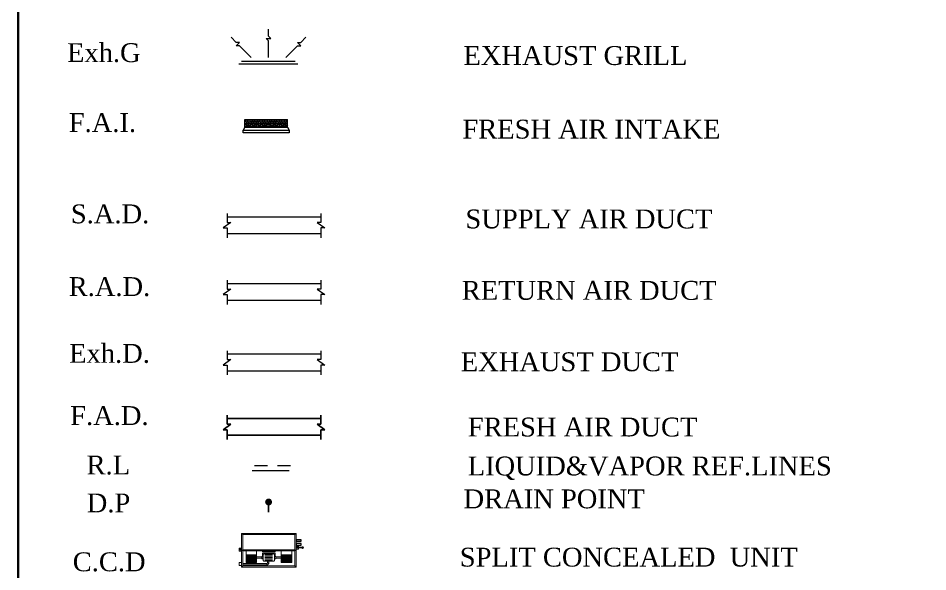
# Model space of a CAD drawing. Extents: x 847 to 949, y 444 to 823.
# Drawn here: x 929.87 to 938.78, y 723.75 to 729.18 of the extents above; entities that cross this region are included whole.
import ezdxf

# ---------------------------------------------------------------- set-up
doc = ezdxf.new("R2010")
doc.units = 0
doc.header["$MEASUREMENT"] = 0
for name, pattern in [('DASHDOT', [25.4, 12.7, -6.35, 0, -6.35]), ('DASHED', [19.05, 12.7, -6.35]), ('HIDDEN', [0.375, 0.25, -0.125]), ('HIDDEN-Z', [3, 2, -1])]:
    doc.linetypes.add(name, pattern=pattern)
doc.layers.get('0').update_dxf_attribs({"linetype": 'CONTINUOUS', "lineweight": 30})
for name, color, linetype in [('01_AC-EQUIP', 206, 'CONTINUOUS'), ('03_AC-S.DUCT', 5, 'CONTINUOUS'), ('04_AC-R.DUCT', 6, 'CONTINUOUS'), ('AC-GRILLES', 2, 'CONTINUOUS'), ('AC.EQUIPMENT', 31, 'CONTINUOUS'), ('M-CH-WP-R', 40, 'HIDDEN-Z'), ('M-CH-WP-S', 142, 'CONTINUOUS'), ('S-DUCT', 4, 'CONTINUOUS')]:
    doc.layers.add(name, color=color, linetype=linetype)
for name, color, linetype, lineweight in [('04-AC_F.A.DUCT', 4, 'CONTINUOUS', 35), ('A-SHEET-2', 1, 'CONTINUOUS', 50), ('AC.REF(R). PIPING', 94, 'DASHED', 30), ('AC.REF(S). PIPING', 3, 'CONTINUOUS', 30)]:
    doc.layers.add(name, color=color, linetype=linetype, lineweight=lineweight)
doc.styles.add('AC', font='romans.shx', dxfattribs={"height": 0.2})

# ---------------------------------------------------------------- blocks, each defined once
blk = doc.blocks.new('ARR03B')
at = {"color": 21}
blk.add_lwpolyline([(0, 0), (-2, 0), (-3.5, 0), (-4, 0.5), (-4, -0.5), (-4.5, 0), (-6, 0)], dxfattribs=at)
blk = doc.blocks.new('A$C41BB26E9')
at = {"layer": 'AC-GRILLES', "color": 6}
for p, q in [((-0.3, 0), (0.3, 0)), ((-0.33, -0.03), (0.33, -0.03))]:
    blk.add_line(p, q, dxfattribs=at)
at = {"layer": 'AC-GRILLES', "color": 6, "extrusion": (0, 0, -1)}
for p, xscale, yscale, zscale, rotation in [((0, 0.047), -0.0531601422881067, 0.0531601422843551, -0.0531601422881067, 90), ((0.194, 0.047), 0.0531601422881824, 0.0531601422881824, -0.0531601422850641, 225), ((-0.194, 0.047), -0.0531601422881824, 0.0531601422843551, -0.0531601422881824, 134.9999999999999)]:
    blk.add_blockref('ARR03B', p, dxfattribs=dict(at, xscale=xscale, yscale=yscale, zscale=zscale, rotation=rotation))
blk = doc.blocks.new('A$C1B2736B6')
at = {"layer": 'S-DUCT', "lineweight": -2}
for points in [[(-0.3438, 0.0632, -0.070676), (-0.3505, 0.0738, -0.070676), (-0.34, 0.067, -0.226676), (-0.3365, 0.0658, -0.226676), (-0.3353, 0.0623, -0.070676), (-0.3286, 0.0518, -0.070676), (-0.3391, 0.0586, -0.477908)], [(-0.3042, 0.0632, -0.477908), (-0.3089, 0.0586, -0.070676), (-0.3195, 0.0518, -0.070676), (-0.3127, 0.0623, -0.477908), (-0.308, 0.067, -0.070676), (-0.2975, 0.0738, -0.070676)], [(-0.2731, 0.0632, -0.477908), (-0.2778, 0.0586, -0.070676), (-0.2884, 0.0518, -0.070676), (-0.2816, 0.0623, -0.477908), (-0.2769, 0.067, -0.070676), (-0.2664, 0.0738, -0.070676)], [(-0.2505, 0.0632, 0.477908), (-0.2458, 0.0586, 0.070676), (-0.2353, 0.0518, 0.070676), (-0.242, 0.0623, 0.477908), (-0.2467, 0.067, 0.070676), (-0.2573, 0.0738, 0.070676)], [(-0.2194, 0.0632, 0.477908), (-0.2147, 0.0586, 0.070676), (-0.2042, 0.0518, 0.070676), (-0.211, 0.0623, 0.477908), (-0.2157, 0.067, 0.070676), (-0.2262, 0.0738, 0.070676)], [(-0.1799, 0.0632, 0.070676), (-0.1731, 0.0738, 0.070676), (-0.1837, 0.067, 0.226676), (-0.1871, 0.0658, 0.226676), (-0.1884, 0.0623, 0.070676), (-0.1951, 0.0518, 0.070676), (-0.1846, 0.0586, 0.477908)], [(-0.1573, 0.0632, -0.070676), (-0.164, 0.0738, -0.070676), (-0.1535, 0.067, -0.226676), (-0.15, 0.0658, -0.226676), (-0.1488, 0.0623, -0.070676), (-0.142, 0.0518, -0.070676), (-0.1526, 0.0586, -0.477908)], [(-0.1177, 0.0632, -0.477908), (-0.1224, 0.0586, -0.070676), (-0.1329, 0.0518, -0.070676), (-0.1262, 0.0623, -0.477908), (-0.1215, 0.067, -0.070676), (-0.1109, 0.0738, -0.070676)], [(-0.0866, 0.0632, -0.477908), (-0.0913, 0.0586, -0.070676), (-0.1018, 0.0518, -0.070676), (-0.0951, 0.0623, -0.477908), (-0.0904, 0.067, -0.070676), (-0.0799, 0.0738, -0.070676)], [(-0.064, 0.0632, 0.477908), (-0.0593, 0.0586, 0.070676), (-0.0488, 0.0518, 0.070676), (-0.0555, 0.0623, 0.477908), (-0.0602, 0.067, 0.070676), (-0.0707, 0.0738, 0.070676)], [(-0.0329, 0.0632, 0.477908), (-0.0282, 0.0586, 0.070676), (-0.0177, 0.0518, 0.070676), (-0.0244, 0.0623, 0.477908), (-0.0291, 0.067, 0.070676), (-0.0397, 0.0738, 0.070676)]]:
    blk.add_hatch(color=4, dxfattribs=at).paths.add_polyline_path(points)
at = {"layer": 'S-DUCT', "color": 4}
for p, q in [((-0.3544, 0.0472), (-0.3544, 0.1088)), ((-0.3493, 0.0996), (-0.3544, 0.1025)), ((-0.3493, 0.0917), (-0.3544, 0.0888)), ((-0.3534, 0.0783), (-0.3544, 0.0789)), ((-0.3544, 0.0783), (-0.0131, 0.0783)), ((-0.3425, 0.1036), (-0.3493, 0.0996)), ((-0.3493, 0.0996), (-0.3493, 0.0917)), ((-0.3425, 0.0878), (-0.3493, 0.0917)), ((-0.3425, 0.0799), (-0.3453, 0.0783)), ((-0.3425, 0.1088), (-0.3425, 0.1036)), ((-0.3357, 0.0996), (-0.3425, 0.1036)), ((-0.3357, 0.0917), (-0.3425, 0.0878)), ((-0.3425, 0.0878), (-0.3425, 0.0799)), ((-0.3397, 0.0783), (-0.3425, 0.0799)), ((-0.3289, 0.1036), (-0.3357, 0.0996)), ((-0.3357, 0.0996), (-0.3357, 0.0917)), ((-0.3289, 0.0878), (-0.3357, 0.0917)), ((-0.3289, 0.0799), (-0.3316, 0.0783)), ((-0.3289, 0.1088), (-0.3289, 0.1036)), ((-0.322, 0.0996), (-0.3289, 0.1036)), ((-0.322, 0.0917), (-0.3289, 0.0878)), ((-0.3289, 0.0878), (-0.3289, 0.0799)), ((-0.3261, 0.0783), (-0.3289, 0.0799)), ((-0.3152, 0.1036), (-0.322, 0.0996)), ((-0.322, 0.0996), (-0.322, 0.0917)), ((-0.3152, 0.0878), (-0.322, 0.0917)), ((-0.3152, 0.0799), (-0.318, 0.0783)), ((-0.3152, 0.1088), (-0.3152, 0.1036)), ((-0.3084, 0.0996), (-0.3152, 0.1036)), ((-0.3084, 0.0917), (-0.3152, 0.0878)), ((-0.3152, 0.0878), (-0.3152, 0.0799)), ((-0.3125, 0.0783), (-0.3152, 0.0799)), ((-0.3016, 0.1036), (-0.3084, 0.0996)), ((-0.3084, 0.0996), (-0.3084, 0.0917)), ((-0.3016, 0.0878), (-0.3084, 0.0917)), ((-0.3016, 0.0799), (-0.3043, 0.0783)), ((-0.3016, 0.1088), (-0.3016, 0.1036)), ((-0.2948, 0.0996), (-0.3016, 0.1036)), ((-0.2948, 0.0917), (-0.3016, 0.0878)), ((-0.3016, 0.0878), (-0.3016, 0.0799)), ((-0.2988, 0.0783), (-0.3016, 0.0799)), ((-0.2879, 0.1036), (-0.2948, 0.0996)), ((-0.2948, 0.0996), (-0.2948, 0.0917)), ((-0.2879, 0.0878), (-0.2948, 0.0917)), ((-0.2879, 0.0799), (-0.2907, 0.0783)), ((-0.2879, 0.1088), (-0.2879, 0.1036)), ((-0.2811, 0.0996), (-0.2879, 0.1036)), ((-0.2811, 0.0917), (-0.2879, 0.0878)), ((-0.2879, 0.0878), (-0.2879, 0.0799)), ((-0.2852, 0.0783), (-0.2879, 0.0799)), ((-0.2743, 0.1036), (-0.2811, 0.0996)), ((-0.2811, 0.0996), (-0.2811, 0.0917)), ((-0.2743, 0.0878), (-0.2811, 0.0917)), ((-0.2743, 0.0799), (-0.2771, 0.0783)), ((-0.2743, 0.1088), (-0.2743, 0.1036)), ((-0.2675, 0.0996), (-0.2743, 0.1036)), ((-0.2675, 0.0917), (-0.2743, 0.0878)), ((-0.2743, 0.0878), (-0.2743, 0.0799)), ((-0.2715, 0.0783), (-0.2743, 0.0799)), ((-0.2607, 0.1036), (-0.2675, 0.0996)), ((-0.2675, 0.0996), (-0.2675, 0.0917)), ((-0.2607, 0.0878), (-0.2675, 0.0917)), ((-0.2607, 0.0799), (-0.2634, 0.0783)), ((-0.2607, 0.1088), (-0.2607, 0.1036)), ((-0.2538, 0.0996), (-0.2607, 0.1036)), ((-0.2538, 0.0917), (-0.2607, 0.0878)), ((-0.2607, 0.0878), (-0.2607, 0.0799)), ((-0.2579, 0.0783), (-0.2607, 0.0799)), ((-0.247, 0.1036), (-0.2538, 0.0996)), ((-0.2538, 0.0996), (-0.2538, 0.0917)), ((-0.247, 0.0878), (-0.2538, 0.0917)), ((-0.247, 0.0799), (-0.2498, 0.0783)), ((-0.247, 0.1088), (-0.247, 0.1036)), ((-0.2402, 0.0996), (-0.247, 0.1036)), ((-0.2402, 0.0917), (-0.247, 0.0878)), ((-0.247, 0.0878), (-0.247, 0.0799)), ((-0.2443, 0.0783), (-0.247, 0.0799)), ((-0.2334, 0.1036), (-0.2402, 0.0996)), ((-0.2402, 0.0996), (-0.2402, 0.0917)), ((-0.2334, 0.0878), (-0.2402, 0.0917)), ((-0.2334, 0.0799), (-0.2361, 0.0783)), ((-0.2334, 0.1088), (-0.2334, 0.1036)), ((-0.2266, 0.0996), (-0.2334, 0.1036)), ((-0.2266, 0.0917), (-0.2334, 0.0878)), ((-0.2334, 0.0878), (-0.2334, 0.0799)), ((-0.2306, 0.0783), (-0.2334, 0.0799)), ((-0.2197, 0.1036), (-0.2266, 0.0996)), ((-0.2266, 0.0996), (-0.2266, 0.0917)), ((-0.2197, 0.0878), (-0.2266, 0.0917)), ((-0.2197, 0.0799), (-0.2225, 0.0783)), ((-0.2197, 0.1088), (-0.2197, 0.1036)), ((-0.2129, 0.0996), (-0.2197, 0.1036)), ((-0.2129, 0.0917), (-0.2197, 0.0878)), ((-0.2197, 0.0878), (-0.2197, 0.0799)), ((-0.217, 0.0783), (-0.2197, 0.0799)), ((-0.2061, 0.1036), (-0.2129, 0.0996)), ((-0.2129, 0.0996), (-0.2129, 0.0917)), ((-0.2061, 0.0878), (-0.2129, 0.0917)), ((-0.2061, 0.0799), (-0.2089, 0.0783)), ((-0.2061, 0.1088), (-0.2061, 0.1036)), ((-0.1993, 0.0996), (-0.2061, 0.1036)), ((-0.1993, 0.0917), (-0.2061, 0.0878)), ((-0.2061, 0.0878), (-0.2061, 0.0799)), ((-0.2033, 0.0783), (-0.2061, 0.0799)), ((-0.1925, 0.1036), (-0.1993, 0.0996)), ((-0.1993, 0.0996), (-0.1993, 0.0917)), ((-0.1925, 0.0878), (-0.1993, 0.0917)), ((-0.1925, 0.0799), (-0.1952, 0.0783)), ((-0.1925, 0.1088), (-0.1925, 0.1036)), ((-0.1856, 0.0996), (-0.1925, 0.1036)), ((-0.1856, 0.0917), (-0.1925, 0.0878)), ((-0.1925, 0.0878), (-0.1925, 0.0799)), ((-0.1897, 0.0783), (-0.1925, 0.0799)), ((-0.1788, 0.1036), (-0.1856, 0.0996)), ((-0.1856, 0.0996), (-0.1856, 0.0917)), ((-0.1788, 0.0878), (-0.1856, 0.0917)), ((-0.1788, 0.0799), (-0.1816, 0.0783)), ((-0.1788, 0.1088), (-0.1788, 0.1036)), ((-0.172, 0.0996), (-0.1788, 0.1036)), ((-0.172, 0.0917), (-0.1788, 0.0878)), ((-0.1788, 0.0878), (-0.1788, 0.0799)), ((-0.1761, 0.0783), (-0.1788, 0.0799)), ((-0.1652, 0.1036), (-0.172, 0.0996)), ((-0.172, 0.0996), (-0.172, 0.0917)), ((-0.1652, 0.0878), (-0.172, 0.0917)), ((-0.1652, 0.0799), (-0.1679, 0.0783)), ((-0.1652, 0.1088), (-0.1652, 0.1036)), ((-0.1584, 0.0996), (-0.1652, 0.1036)), ((-0.1584, 0.0917), (-0.1652, 0.0878)), ((-0.1652, 0.0878), (-0.1652, 0.0799)), ((-0.1624, 0.0783), (-0.1652, 0.0799)), ((-0.1515, 0.1036), (-0.1584, 0.0996)), ((-0.1584, 0.0996), (-0.1584, 0.0917)), ((-0.1515, 0.0878), (-0.1584, 0.0917)), ((-0.1515, 0.0799), (-0.1543, 0.0783)), ((-0.1515, 0.1088), (-0.1515, 0.1036)), ((-0.1447, 0.0996), (-0.1515, 0.1036)), ((-0.1447, 0.0917), (-0.1515, 0.0878)), ((-0.1515, 0.0878), (-0.1515, 0.0799)), ((-0.1488, 0.0783), (-0.1515, 0.0799)), ((-0.1379, 0.1036), (-0.1447, 0.0996)), ((-0.1447, 0.0996), (-0.1447, 0.0917)), ((-0.1379, 0.0878), (-0.1447, 0.0917)), ((-0.1379, 0.0799), (-0.1407, 0.0783)), ((-0.1379, 0.1088), (-0.1379, 0.1036)), ((-0.1311, 0.0996), (-0.1379, 0.1036)), ((-0.1311, 0.0917), (-0.1379, 0.0878)), ((-0.1379, 0.0878), (-0.1379, 0.0799)), ((-0.1351, 0.0783), (-0.1379, 0.0799)), ((-0.1243, 0.1036), (-0.1311, 0.0996)), ((-0.1311, 0.0996), (-0.1311, 0.0917)), ((-0.1243, 0.0878), (-0.1311, 0.0917)), ((-0.1243, 0.0799), (-0.127, 0.0783)), ((-0.1243, 0.1088), (-0.1243, 0.1036)), ((-0.1174, 0.0996), (-0.1243, 0.1036)), ((-0.1174, 0.0917), (-0.1243, 0.0878)), ((-0.1243, 0.0878), (-0.1243, 0.0799)), ((-0.1215, 0.0783), (-0.1243, 0.0799)), ((-0.1106, 0.1036), (-0.1174, 0.0996)), ((-0.1174, 0.0996), (-0.1174, 0.0917)), ((-0.1106, 0.0878), (-0.1174, 0.0917)), ((-0.1106, 0.0799), (-0.1134, 0.0783)), ((-0.1106, 0.1088), (-0.1106, 0.1036)), ((-0.1038, 0.0996), (-0.1106, 0.1036)), ((-0.1038, 0.0917), (-0.1106, 0.0878)), ((-0.1106, 0.0878), (-0.1106, 0.0799)), ((-0.1079, 0.0783), (-0.1106, 0.0799)), ((-0.097, 0.1036), (-0.1038, 0.0996)), ((-0.1038, 0.0996), (-0.1038, 0.0917)), ((-0.097, 0.0878), (-0.1038, 0.0917)), ((-0.097, 0.0799), (-0.0997, 0.0783)), ((-0.097, 0.1088), (-0.097, 0.1036)), ((-0.0902, 0.0996), (-0.097, 0.1036)), ((-0.0902, 0.0917), (-0.097, 0.0878)), ((-0.097, 0.0878), (-0.097, 0.0799)), ((-0.0942, 0.0783), (-0.097, 0.0799)), ((-0.0833, 0.1036), (-0.0902, 0.0996)), ((-0.0902, 0.0996), (-0.0902, 0.0917)), ((-0.0833, 0.0878), (-0.0902, 0.0917)), ((-0.0833, 0.0799), (-0.0861, 0.0783)), ((-0.0833, 0.1088), (-0.0833, 0.1036)), ((-0.0765, 0.0996), (-0.0833, 0.1036)), ((-0.0765, 0.0917), (-0.0833, 0.0878)), ((-0.0833, 0.0878), (-0.0833, 0.0799)), ((-0.0806, 0.0783), (-0.0833, 0.0799)), ((-0.0697, 0.1036), (-0.0765, 0.0996)), ((-0.0765, 0.0996), (-0.0765, 0.0917)), ((-0.0697, 0.0878), (-0.0765, 0.0917)), ((-0.0697, 0.0799), (-0.0725, 0.0783)), ((-0.0697, 0.1088), (-0.0697, 0.1036)), ((-0.0629, 0.0996), (-0.0697, 0.1036)), ((-0.0629, 0.0917), (-0.0697, 0.0878)), ((-0.0697, 0.0878), (-0.0697, 0.0799)), ((-0.0669, 0.0783), (-0.0697, 0.0799)), ((-0.0561, 0.1036), (-0.0629, 0.0996)), ((-0.0629, 0.0996), (-0.0629, 0.0917)), ((-0.0561, 0.0878), (-0.0629, 0.0917)), ((-0.0561, 0.0799), (-0.0588, 0.0783)), ((-0.0561, 0.1088), (-0.0561, 0.1036)), ((-0.0492, 0.0996), (-0.0561, 0.1036)), ((-0.0492, 0.0917), (-0.0561, 0.0878)), ((-0.0561, 0.0878), (-0.0561, 0.0799)), ((-0.0533, 0.0783), (-0.0561, 0.0799)), ((-0.0424, 0.1036), (-0.0492, 0.0996)), ((-0.0492, 0.0996), (-0.0492, 0.0917)), ((-0.0424, 0.0878), (-0.0492, 0.0917)), ((-0.0424, 0.0799), (-0.0452, 0.0783)), ((-0.0424, 0.1088), (-0.0424, 0.1036)), ((-0.0356, 0.0996), (-0.0424, 0.1036)), ((-0.0356, 0.0917), (-0.0424, 0.0878)), ((-0.0424, 0.0878), (-0.0424, 0.0799)), ((-0.0397, 0.0783), (-0.0424, 0.0799)), ((-0.0288, 0.1036), (-0.0356, 0.0996)), ((-0.0356, 0.0996), (-0.0356, 0.0917)), ((-0.0288, 0.0878), (-0.0356, 0.0917)), ((-0.0288, 0.0799), (-0.0315, 0.0783)), ((-0.0288, 0.1088), (-0.0288, 0.1036)), ((-0.022, 0.0996), (-0.0288, 0.1036)), ((-0.022, 0.0917), (-0.0288, 0.0878)), ((-0.0288, 0.0878), (-0.0288, 0.0799)), ((-0.026, 0.0783), (-0.0288, 0.0799)), ((-0.0151, 0.1036), (-0.022, 0.0996)), ((-0.022, 0.0996), (-0.022, 0.0917)), ((-0.0151, 0.0878), (-0.022, 0.0917)), ((-0.0151, 0.0799), (-0.0179, 0.0783)), ((-0.0151, 0.1088), (-0.0151, 0.1036)), ((-0.0131, 0.1024), (-0.0151, 0.1036)), ((-0.0131, 0.089), (-0.0151, 0.0878)), ((-0.0151, 0.0878), (-0.0151, 0.0799)), ((-0.0131, 0.0788), (-0.0151, 0.0799)), ((-0.0131, 0.0472), (-0.0131, 0.1088)), ((-0.3544, 0.0472), (-0.3675, 0.021)), ((-0.3675, 0), (-0.3675, 0.021)), ((-0.3675, 0.021), (0, 0.021)), ((0, 0), (-0.3675, 0)), ((-0.0131, 0.0472), (-0.3544, 0.0472)), ((-0.0131, 0.0472), (0, 0.021)), ((0, 0.021), (0, 0))]:
    blk.add_line(p, q, dxfattribs=at)
at = {"layer": 'S-DUCT', "color": 4, "lineweight": -2}
for p, q in [((-0.3544, 0.1088), (-0.0131, 0.1088)), ((-0.3544, 0.0783), (-0.0137, 0.0783)), ((-0.3544, 0.0472), (-0.0137, 0.0472)), ((-0.2002, 0.0472), (-0.0137, 0.0472))]:
    blk.add_line(p, q, dxfattribs=at)
at = {"layer": 'S-DUCT', "color": 4, "lineweight": -2, "ltscale": 0.2}
for p, q in [((-0.1997, 0.0472), (-0.3544, 0.0472)), ((-0.0137, 0.0472), (-0.2002, 0.0472)), ((-0.0137, 0.0472), (-0.2002, 0.0472))]:
    blk.add_line(p, q, dxfattribs=at)
at = {"layer": 'S-DUCT', "color": 4, "lineweight": -2}
for centre in [(-0.3396, 0.0628), (-0.3085, 0.0628), (-0.2774, 0.0628), (-0.2463, 0.0628), (-0.2152, 0.0628), (-0.1841, 0.0628), (-0.153, 0.0628), (-0.1219, 0.0628), (-0.0908, 0.0628), (-0.0598, 0.0628), (-0.0287, 0.0628)]:
    blk.add_circle(centre, 0.0155, dxfattribs=at)
for centre, radius, start, end in [((-0.3101, 0.0923), 0.0445, 204.54997, 220.72086), ((-0.369, 0.0333), 0.0445, 49.27914, 65.45003), ((-0.279, 0.0333), 0.0445, 114.54997, 130.72086), ((-0.3379, 0.0923), 0.0445, 319.27914, 335.45003), ((-0.2479, 0.0333), 0.0445, 114.54997, 130.72086), ((-0.3069, 0.0923), 0.0445, 319.27914, 335.45003), ((-0.2758, 0.0333), 0.0445, 49.27914, 65.45003), ((-0.2168, 0.0923), 0.0445, 204.54997, 220.72086), ((-0.2447, 0.0333), 0.0445, 49.27914, 65.45003), ((-0.1857, 0.0923), 0.0445, 204.54997, 220.72086), ((-0.1546, 0.0333), 0.0445, 114.54997, 130.72086), ((-0.2136, 0.0923), 0.0445, 319.27914, 335.45003), ((-0.1235, 0.0923), 0.0445, 204.54997, 220.72086), ((-0.1825, 0.0333), 0.0445, 49.27914, 65.45003), ((-0.0925, 0.0333), 0.0445, 114.54997, 130.72086), ((-0.1514, 0.0923), 0.0445, 319.27914, 335.45003), ((-0.0614, 0.0333), 0.0445, 114.54997, 130.72086), ((-0.1203, 0.0923), 0.0445, 319.27914, 335.45003), ((-0.0892, 0.0333), 0.0445, 49.27914, 65.45003), ((-0.0303, 0.0923), 0.0445, 204.54997, 220.72086), ((-0.0581, 0.0333), 0.0445, 49.27914, 65.45003), ((0.0008, 0.0923), 0.0445, 204.54997, 220.72086), ((-0.3396, 0.0628), 0.00427, 173.91298, 276.08702), ((-0.3396, 0.0628), 0.00427, 353.91298, 96.08702), ((-0.3101, 0.0923), 0.0445, 229.27914, 245.45003), ((-0.369, 0.0333), 0.0445, 24.54997, 40.72086), ((-0.279, 0.0333), 0.0445, 139.27914, 155.45003), ((-0.3379, 0.0923), 0.0445, 294.54997, 310.72086), ((-0.3085, 0.0628), 0.00427, 83.91298, 186.08702), ((-0.3085, 0.0628), 0.00427, 263.91298, 6.08702), ((-0.2479, 0.0333), 0.0445, 139.27914, 155.45003), ((-0.3069, 0.0923), 0.0445, 294.54997, 310.72086), ((-0.2774, 0.0628), 0.00427, 83.91298, 186.08702), ((-0.2774, 0.0628), 0.00427, 263.91298, 6.08702), ((-0.2463, 0.0628), 0.00427, 173.91298, 276.08702), ((-0.2463, 0.0628), 0.00427, 353.91298, 96.08702), ((-0.2168, 0.0923), 0.0445, 229.27914, 245.45003), ((-0.2758, 0.0333), 0.0445, 24.54997, 40.72086), ((-0.2152, 0.0628), 0.00427, 173.91298, 276.08702), ((-0.2152, 0.0628), 0.00427, 353.91298, 96.08702), ((-0.1857, 0.0923), 0.0445, 229.27914, 245.45003), ((-0.2447, 0.0333), 0.0445, 24.54997, 40.72086), ((-0.1546, 0.0333), 0.0445, 139.27914, 155.45003), ((-0.2136, 0.0923), 0.0445, 294.54997, 310.72086), ((-0.1841, 0.0628), 0.00427, 83.91298, 186.08702), ((-0.1841, 0.0628), 0.00427, 263.91298, 6.08702), ((-0.153, 0.0628), 0.00427, 173.91298, 276.08702), ((-0.153, 0.0628), 0.00427, 353.91298, 96.08702), ((-0.1235, 0.0923), 0.0445, 229.27914, 245.45003), ((-0.1825, 0.0333), 0.0445, 24.54997, 40.72086), ((-0.0925, 0.0333), 0.0445, 139.27914, 155.45003), ((-0.1514, 0.0923), 0.0445, 294.54997, 310.72086), ((-0.1219, 0.0628), 0.00427, 83.91298, 186.08702), ((-0.1219, 0.0628), 0.00427, 263.91298, 6.08702), ((-0.0614, 0.0333), 0.0445, 139.27914, 155.45003), ((-0.1203, 0.0923), 0.0445, 294.54997, 310.72086), ((-0.0908, 0.0628), 0.00427, 83.91298, 186.08702), ((-0.0908, 0.0628), 0.00427, 263.91298, 6.08702), ((-0.0598, 0.0628), 0.00427, 173.91298, 276.08702), ((-0.0598, 0.0628), 0.00427, 353.91298, 96.08702), ((-0.0303, 0.0923), 0.0445, 229.27914, 245.45003), ((-0.0892, 0.0333), 0.0445, 24.54997, 40.72086), ((-0.0287, 0.0628), 0.00427, 173.91298, 276.08702), ((-0.0287, 0.0628), 0.00427, 353.91298, 96.08702), ((0.0008, 0.0923), 0.0445, 229.27914, 245.45003), ((-0.0581, 0.0333), 0.0445, 24.54997, 40.72086)]:
    blk.add_arc(centre, radius, start, end, dxfattribs=at)
blk = doc.blocks.new('A$C79D946D2')
at = {"layer": '01_AC-EQUIP', "color": 1, "lineweight": 20}
for p, q in [((0.071, 0.696), (0.05, 0.696)), ((0.06, 0.703), (0.06, 0.689)), ((1.175, 0.696), (1.196, 0.696)), ((1.186, 0.703), (1.186, 0.689)), ((1.199, 0.355), (0.046, 0.355)), ((0.071, 0.355), (0.05, 0.355)), ((0.06, 0.362), (0.06, 0.348)), ((1.173, 0.365), (0.073, 0.365)), ((1.173, 0.345), (0.073, 0.345)), ((0.142, 0.345), (0.142, 0.094)), ((0.363, 0.262), (0.142, 0.262)), ((0.363, 0.241), (0.142, 0.241)), ((0.363, 0.224), (0.142, 0.224)), ((0.363, 0.213), (0.142, 0.213)), ((0.363, 0.203), (0.142, 0.203)), ((0.363, 0.192), (0.142, 0.192)), ((0.363, 0.345), (0.363, 0.094)), ((0.363, 0.215), (0.503, 0.215)), ((0.49, 0.345), (0.49, 0.324)), ((0.757, 0.324), (0.49, 0.324)), ((0.757, 0.295), (0.49, 0.295)), ((0.49, 0.227), (0.49, 0.295)), ((0.536, 0.261), (0.7, 0.261)), ((0.536, 0.233), (0.7, 0.233)), ((0.536, 0.205), (0.7, 0.205)), ((0.757, 0.345), (0.757, 0.324)), ((0.757, 0.227), (0.757, 0.295)), ((0.882, 0.215), (0.77, 0.215)), ((0.882, 0.345), (0.882, 0.094)), ((0.882, 0.262), (1.104, 0.262)), ((0.882, 0.241), (1.104, 0.241)), ((0.882, 0.224), (1.104, 0.224)), ((0.882, 0.213), (1.104, 0.213)), ((0.882, 0.203), (1.104, 0.203)), ((0.882, 0.192), (1.104, 0.192)), ((1.104, 0.345), (1.104, 0.094)), ((1.175, 0.355), (1.196, 0.355)), ((1.186, 0.362), (1.186, 0.348)), ((0.046, 0.076), (0.046, 0.076)), ((0.046, 0.048), (0.046, 0.048)), ((0.071, 0.016), (0.05, 0.016)), ((0.06, 0.023), (0.06, 0.009)), ((0.582, 0.076), (0.073, 0.076)), ((0.582, 0.048), (0.073, 0.048)), ((0.363, 0.183), (0.142, 0.183)), ((0.363, 0.175), (0.142, 0.175)), ((0.363, 0.165), (0.142, 0.165)), ((0.363, 0.154), (0.142, 0.154)), ((0.363, 0.144), (0.142, 0.144)), ((0.363, 0.135), (0.142, 0.135)), ((0.363, 0.127), (0.142, 0.127)), ((0.363, 0.12), (0.142, 0.12)), ((0.363, 0.115), (0.142, 0.115)), ((0.363, 0.11), (0.142, 0.11)), ((0.363, 0.107), (0.142, 0.107)), ((0.363, 0.103), (0.142, 0.103)), ((0.363, 0.1), (0.142, 0.1)), ((0.363, 0.098), (0.142, 0.098)), ((0.363, 0.094), (0.142, 0.094)), ((0.363, 0.187), (0.503, 0.187)), ((0.536, 0.177), (0.7, 0.177)), ((0.536, 0.149), (0.7, 0.149)), ((0.582, 0.076), (0.582, 0.048)), ((0.596, 0.09), (0.596, 0.124)), ((0.596, 0.09), (0.624, 0.09)), ((0.624, 0.09), (0.624, 0.124)), ((0.882, 0.187), (0.77, 0.187)), ((0.882, 0.183), (1.104, 0.183)), ((0.882, 0.175), (1.104, 0.175)), ((0.882, 0.165), (1.104, 0.165)), ((0.882, 0.154), (1.104, 0.154)), ((0.882, 0.144), (1.104, 0.144)), ((0.882, 0.135), (1.104, 0.135)), ((0.882, 0.127), (1.104, 0.127)), ((0.882, 0.12), (1.104, 0.12)), ((0.882, 0.115), (1.104, 0.115)), ((0.882, 0.11), (1.104, 0.11)), ((0.882, 0.107), (1.104, 0.107)), ((0.882, 0.103), (1.104, 0.103)), ((0.882, 0.1), (1.104, 0.1)), ((0.882, 0.098), (1.104, 0.098)), ((0.882, 0.094), (1.104, 0.094)), ((1.175, 0.016), (1.196, 0.016)), ((1.186, 0.023), (1.186, 0.009))]:
    blk.add_line(p, q, dxfattribs=at)
at = {"layer": '01_AC-EQUIP', "color": 1, "linetype": 'DASHDOT', "lineweight": 20}
for p, q in [((0.363, 0.175), (0.142, 0.175)), ((0.882, 0.175), (1.104, 0.175))]:
    blk.add_line(p, q, dxfattribs=at)
at = {"layer": '01_AC-EQUIP', "color": 1, "lineweight": 20}
for points in [[(1.199, 0.71), (1.199, 0), (0.046, 0), (0.046, 0.71)], [(0.046, 0.365), (0.046, 0.71), (1.199, 0.71), (1.199, 0.365)], [(0.073, 0.365), (0.073, 0.684), (1.173, 0.684), (1.173, 0.365)], [(1.173, 0.345), (1.173, 0.027), (0.073, 0.027), (0.073, 0.345)]]:
    blk.add_lwpolyline(points, dxfattribs=at)
for points in [[(0, 0.335), (0.046, 0.335), (0.046, 0.398), (0, 0.398)], [(1.246, 0.378), (1.199, 0.378), (1.199, 0.441), (1.246, 0.441)], [(0.503, 0.175), (0.477, 0.175), (0.477, 0.227), (0.503, 0.227)], [(0.744, 0.175), (0.77, 0.175), (0.77, 0.227), (0.744, 0.227)], [(0, 0.095), (0.046, 0.095), (0.046, 0.032), (0, 0.032)]]:
    blk.add_lwpolyline(points, close=True, dxfattribs=at)
blk.add_lwpolyline([(0.531, 0.124), (0.716, 0.124, 0.414214), (0.744, 0.152), (0.744, 0.25, 0.414214), (0.716, 0.278), (0.531, 0.278, 0.414214), (0.503, 0.25), (0.503, 0.152, 0.414214)], format="xyb", close=True, dxfattribs=at)
for centre in [(1.223, 0.411), (0.023, 0.368)]:
    blk.add_circle(centre, 0.0098, dxfattribs=at)
for radius in [0.014, 0.042]:
    blk.add_arc((0.582, 0.09), radius, 270.0006, 0.0006, dxfattribs=at)
at = {"layer": '01_AC-EQUIP', "color": 1, "lineweight": 20, "extrusion": (0, 0, -1)}
for centre, major_axis, start_param, end_param in [((0.06, 0.696), (0.00835, 0), 4.712389, 10.995574), ((0.06, 0.696), (0.00474, 0), -1.570796, 4.712389), ((0.06, 0.355), (0.00835, 0), 4.712389, 10.995574), ((0.06, 0.355), (0.00474, 0), -1.570796, 4.712389), ((0.06, 0.016), (0.00835, 0), 4.712389, 10.995574), ((0.06, 0.016), (0.00474, 0), -1.570796, 4.712389)]:
    blk.add_ellipse(centre, major_axis=major_axis, ratio=0.646018, start_param=start_param, end_param=end_param, dxfattribs=at)
at = {"layer": '01_AC-EQUIP', "color": 1, "lineweight": 20}
for centre, major_axis, start_param, end_param in [((1.186, 0.696), (-0.00835, 0), 4.712389, 10.995574), ((1.186, 0.696), (-0.00474, 0), -1.570796, 4.712389), ((1.186, 0.355), (-0.00835, 0), 4.712389, 10.995574), ((1.186, 0.355), (-0.00474, 0), -1.570796, 4.712389), ((1.186, 0.016), (-0.00835, 0), 4.712389, 10.995574), ((1.186, 0.016), (-0.00474, 0), -1.570796, 4.712389)]:
    blk.add_ellipse(centre, major_axis=major_axis, ratio=0.646018, start_param=start_param, end_param=end_param, dxfattribs=at)
at = {"layer": '04-AC_F.A.DUCT', "color": 4}
blk.add_line((1.334, 0.411), (1.223, 0.411), dxfattribs=at)
at = {"layer": '04-AC_F.A.DUCT', "color": 4, "const_width": 0.0265}
blk.add_lwpolyline([(1.332, 0.424, 1), (1.337, 0.398, 1)], format="xyb", close=True, dxfattribs=at)
at = {"layer": 'M-CH-WP-R', "color": 6, "linetype": 'ByBlock', "ltscale": 1.5}
blk.add_lwpolyline([(1.199, 0.577), (1.199, 0.545), (1.305, 0.545), (1.305, 0.577)], close=True, dxfattribs=at)
at = {"layer": 'M-CH-WP-S', "color": 5, "linetype": 'ByBlock', "ltscale": 1.5}
blk.add_lwpolyline([(1.199, 0.498), (1.199, 0.466), (1.305, 0.466), (1.305, 0.498)], close=True, dxfattribs=at)

msp = doc.modelspace()

# ---------------------------------------------------------------- linework, layer by layer
at = {"layer": '03_AC-S.DUCT'}
for p, q in [((931.9111, 727.2624), (931.9111, 727.1766)), ((931.9111, 727.2315), (932.8315, 727.2315)), ((932.8315, 727.2624), (932.8315, 727.1766)), ((931.9487, 727.1766), (931.8736, 727.1216)), ((931.8736, 727.1216), (931.9111, 727.1216)), ((931.9111, 727.1766), (931.9487, 727.1766)), ((931.9111, 727.1216), (931.9111, 727.0252)), ((932.8315, 727.1766), (932.7939, 727.1766)), ((932.7939, 727.1766), (932.869, 727.1216)), ((932.8315, 727.1216), (932.8315, 727.0252)), ((932.869, 727.1216), (932.8315, 727.1216)), ((931.9111, 727.0666), (932.8315, 727.0666))]:
    msp.add_line(p, q, dxfattribs=at)
at = {"layer": '04-AC_F.A.DUCT'}
for p, q in [((931.9111, 725.2869), (931.9111, 725.2011)), ((931.9111, 725.256), (932.8315, 725.256)), ((932.8315, 725.2869), (932.8315, 725.2011)), ((931.9487, 725.2011), (931.8736, 725.1461)), ((931.9111, 725.2011), (931.9487, 725.2011)), ((932.8315, 725.2011), (932.7939, 725.2011)), ((932.7939, 725.2011), (932.869, 725.1461)), ((931.8736, 725.1461), (931.9111, 725.1461)), ((931.9111, 725.1461), (931.9111, 725.0498)), ((931.9111, 725.0911), (932.8315, 725.0911)), ((932.8315, 725.1461), (932.8315, 725.0498)), ((932.869, 725.1461), (932.8315, 725.1461))]:
    msp.add_line(p, q, dxfattribs=at)
at = {"layer": '04-AC_F.A.DUCT', "color": 51}
msp.add_line((932.3184, 724.4379), (932.3184, 724.3381), dxfattribs=at)
at = {"layer": '04-AC_F.A.DUCT', "color": 51, "const_width": 0.0337}
msp.add_lwpolyline([(932.3184, 724.4548, 1), (932.3184, 724.4211, 1)], format="xyb", close=True, dxfattribs=at)
at = {"layer": '04_AC-R.DUCT', "color": 6}
for p, q in [((931.9111, 726.6098), (931.9111, 726.5239)), ((931.9111, 726.5789), (932.8315, 726.5789)), ((932.8315, 726.6098), (932.8315, 726.5239)), ((931.9487, 726.5239), (931.8736, 726.4689)), ((931.9111, 726.5239), (931.9487, 726.5239)), ((932.8315, 726.5239), (932.7939, 726.5239)), ((932.7939, 726.5239), (932.869, 726.4689)), ((931.8736, 726.4689), (931.9111, 726.4689)), ((931.9111, 726.4689), (931.9111, 726.3726)), ((931.9111, 726.414), (932.8315, 726.414)), ((932.8315, 726.4689), (932.8315, 726.3726)), ((932.869, 726.4689), (932.8315, 726.4689))]:
    msp.add_line(p, q, dxfattribs=at)
at = {"layer": '04_AC-R.DUCT', "color": 1}
for p, q in [((931.9111, 725.9195), (931.9111, 725.8337)), ((931.9111, 725.8886), (932.8315, 725.8886)), ((932.8315, 725.9195), (932.8315, 725.8337)), ((931.9487, 725.8337), (931.8736, 725.7787)), ((931.8736, 725.7787), (931.9111, 725.7787)), ((931.9111, 725.8337), (931.9487, 725.8337)), ((931.9111, 725.7787), (931.9111, 725.6824)), ((932.8315, 725.8337), (932.7939, 725.8337)), ((932.7939, 725.8337), (932.869, 725.7787)), ((932.8315, 725.7787), (932.8315, 725.6824)), ((932.869, 725.7787), (932.8315, 725.7787)), ((931.9111, 725.7237), (932.8315, 725.7237))]:
    msp.add_line(p, q, dxfattribs=at)
at = {"layer": 'A-SHEET-2', "color": 7, "linetype": 'ByBlock', "ltscale": 0.05}
msp.add_lwpolyline([(929.8651, 722.7735), (940.7079, 722.7735), (940.7079, 741.0076), (929.8651, 741.0076)], close=True, dxfattribs=at)
at = {"layer": 'AC.REF(R). PIPING', "linetype": 'HIDDEN', "ltscale": 0.5}
msp.add_line((932.5314, 724.7908), (932.1567, 724.7908), dxfattribs=at)
at = {"layer": 'AC.REF(S). PIPING'}
msp.add_line((932.5213, 724.7429), (932.1567, 724.7429), dxfattribs=at)

# ---------------------------------------------------------------- block references
at = {"layer": '01_AC-EQUIP', "linetype": 'Continuous', "xscale": 0.4647887323999384, "yscale": 0.4647887323999384, "zscale": 0.4647887323999384}
msp.add_blockref('A$C79D946D2', (932.0315, 723.8003), dxfattribs=at)
at = {"layer": 'AC-GRILLES', "xscale": -0.873477377190648, "yscale": 0.873477377190648, "zscale": 0.873477377190576}
msp.add_blockref('A$C41BB26E9', (932.3166, 728.7505), dxfattribs=at)
at = {"layer": 'AC.EQUIPMENT', "xscale": 1.218702918254624, "yscale": 1.218702918254624, "zscale": 1.218702918254624}
msp.add_blockref('A$C1B2736B6', (932.5187, 728.0524), dxfattribs=at)

# ---------------------------------------------------------------- texts
at = {"layer": 'A-SHEET-2', "ltscale": 0.05, "char_height": 0.111281, "attachment_point": 7, "style": 'AC'}
for s, insert, width in [('\\pi2.1501;{\\fTimes New Roman|b0|i0|c0|p18;\\H1.661x;Exh.G}', (928.1934, 728.7422), 4.995791), ('\\pi2.0396;{\\fTimes New Roman|b0|i0|c0|p18;\\H1.661x;EXHAUST GRILL}', (932.1877, 728.7152), 6.21298), ('\\pi2.1875;{\\fTimes New Roman|b0|i0|c0|p18;\\H1.661x;F.A.I.}', (928.1731, 728.0576), 4.995791), ('\\pi1.8761;{\\fTimes New Roman|b0|i0|c0|p18;\\H1.661x;FRESH AIR INTAKE}', (932.341, 727.9944), 6.21298), ('\\pi2.1407;{\\fTimes New Roman|b0|i0|c0|p18;\\H1.661x;S.A.D.\\A1;\\H0.60205x; }', (928.2404, 727.1634), 4.995791), ('\\pi1.9356;{\\fTimes New Roman|b0|i0|c0|p18;\\H1.661x;SUPPLY AIR DUCT}', (932.3113, 727.1149), 6.21298), ('\\pi2.1194;{\\fTimes New Roman|b0|i0|c0|p18;\\H1.661x;R.A.D.\\A1;\\H0.60205x; }', (928.2404, 726.4512), 4.995791), ('\\pi1.8916;{\\fTimes New Roman|b0|i0|c0|p18;\\H1.661x;RETURN AIR DUCT}', (932.3189, 726.4153), 6.21298), ('\\pi2.1238;{\\fTimes New Roman|b0|i0|c0|p18;\\H1.661x;Exh.D.}', (928.2404, 725.7971), 4.995791), ('\\pi2.0703;{\\fTimes New Roman|b0|i0|c0|p18;\\H1.661x;EXHAUST DUCT}', (932.1307, 725.716), 6.21298), ('\\pi2.1344;{\\fTimes New Roman|b0|i0|c0|p18;\\H1.661x;F.A.D.\\A1;\\H0.60205x; }', (928.2404, 725.1879), 4.995791), ('\\pi2.0127;{\\fTimes New Roman|b0|i0|c0|p18;\\H1.661x;FRESH AIR DUCT}', (932.2575, 725.0771), 6.21298), ('\\pi2.2947;{\\fTimes New Roman|b0|i0|c0|p18;\\H1.661x;R.L}', (928.2404, 724.7039), 4.995791), ('\\pi1.3728;{\\fTimes New Roman|b0|i0|c0|p18;\\H1.661x;LIQUID&VAPOR REF.LINES}', (932.8961, 724.6525), 6.21298), ('\\pi2.2442;{\\fTimes New Roman|b0|i0|c0|p18;\\H1.661x;DRAIN POINT}', (931.9846, 724.3736), 6.21298), ('\\pi2.2965;{\\fTimes New Roman|b0|i0|c0|p18;\\H1.661x;D.P}', (928.2404, 724.3323), 4.995791), ('\\pi1.4999;{\\fTimes New Roman|b0|i0|c0|p18;\\H1.661x;SPLIT CONCEALED  UNIT}', (932.6915, 723.8029), 6.21298), ('\\pi2.1592;{\\fTimes New Roman|b0|i0|c0|p18;\\H1.661x;C.C.D}', (928.2404, 723.756), 4.995791)]:
    msp.add_mtext(s, dxfattribs=dict(at, insert=insert, width=width))

doc.saveas('drawing.dxf')
